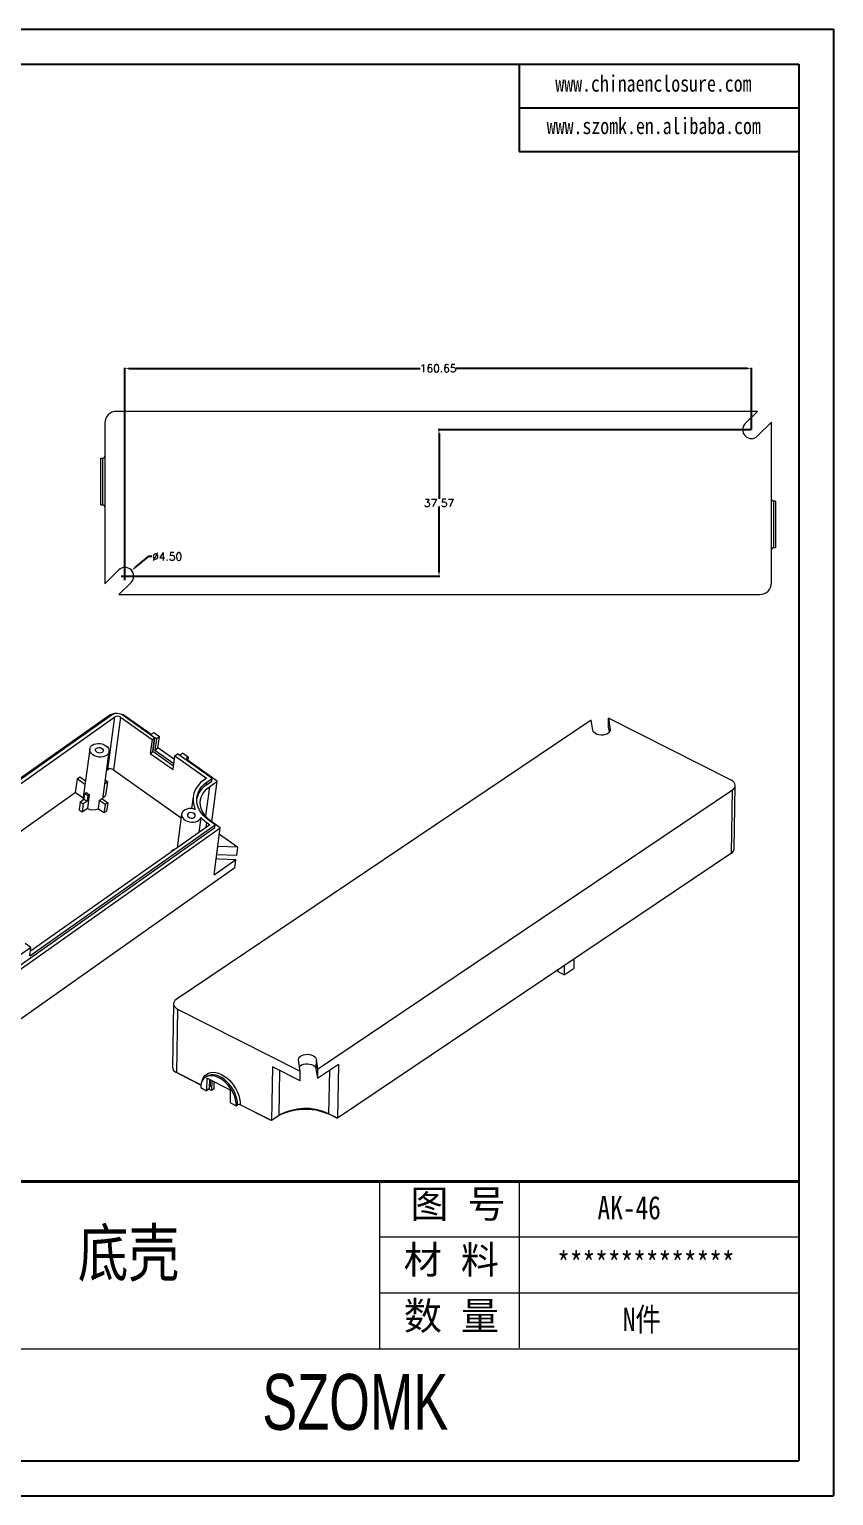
# Model space of a CAD drawing. Header units: inches. Extents: x 1561 to 2692, y 327 to 703.
# Drawn here: x 1886.4 to 2092.7, y 326.9 to 703.1 of the extents above; entities that cross this region are included whole.
import ezdxf

# ---------------------------------------------------------------- set-up
doc = ezdxf.new("R2010")
doc.units = ezdxf.units.IN
doc.header["$LTSCALE"] = 15
doc.layers.add('文字', color=81, linetype='Continuous')
doc.layers.add('粗实线', color=7, linetype='Continuous', lineweight=30)
doc.layers.add('细实线', color=3, linetype='Continuous', lineweight=9)
doc.styles.get("Standard").update_dxf_attribs({"font": 'txt', "bigfont": 'gbcbig.shx'})
doc.styles.add('宋体', font='', dxfattribs={"width": 0.8, "height": 3.5})
doc.styles.add('长仿宋', font='', dxfattribs={"width": 0.7, "height": 4})
doc.styles.get('宋体').set_extended_font_data('SimSun')
doc.styles.get('长仿宋').set_extended_font_data('SimSun')
doc.dimstyles.new('2.5', dxfattribs={"dimtxt": 2, "dimasz": 1, "dimexe": 0.18, "dimexo": 0.0625, "dimgap": 0.09, "dimtad": 0, "dimtih": 1, "dimtoh": 1, "dimzin": 0, "dimdsep": 46, "dimtxsty": 'Standard', "dimcen": 1, "dimadec": 0, "dimazin": 2, "dimtfac": 1, "dimtofl": 0, "dimtmove": 0, "dimatfit": 3, "dimfxl": 1, "dimtolj": 1, "dimtzin": 0, "dimarcsym": 0})

# ---------------------------------------------------------------- blocks, each defined once
blk = doc.blocks.new('*D143')
at = {"color": 0, "lineweight": -2}
for p, q in [((1910.91, 562.89), (1910.91, 616.33)), ((1911.91, 616.15), (1986.65, 616.15)), ((2070.57, 616.15), (1995.83, 616.15)), ((2071.57, 600.46), (2071.57, 616.33))]:
    blk.add_line(p, q, dxfattribs=at)
at = {"color": 0}
for points in [[(1911.91, 616.32), (1911.91, 615.99), (1910.91, 616.15)], [(2070.57, 616.32), (2070.57, 615.99), (2071.57, 616.15)]]:
    blk.add_solid(points, dxfattribs=at)
at = {"layer": 'Defpoints', "color": 0}
for p in [(2071.57, 616.15), (2071.57, 600.4), (1910.91, 562.83)]:
    blk.add_point(p, dxfattribs=at)
at = {"color": 0, "insert": (1991.24, 616.15), "char_height": 2, "attachment_point": 5}
blk.add_mtext('\\A1;160.65', dxfattribs=at)
blk = doc.blocks.new('*D144')
at = {"color": 0, "lineweight": -2}
for p, q in [((2071.5, 600.4), (1991.28, 600.4)), ((1991.46, 599.4), (1991.46, 582.7)), ((1991.46, 563.83), (1991.46, 580.52)), ((1910.98, 562.83), (1991.64, 562.83))]:
    blk.add_line(p, q, dxfattribs=at)
at = {"color": 0}
for points in [[(1991.29, 599.4), (1991.63, 599.4), (1991.46, 600.4)], [(1991.29, 563.83), (1991.63, 563.83), (1991.46, 562.83)]]:
    blk.add_solid(points, dxfattribs=at)
at = {"layer": 'Defpoints', "color": 0}
for p in [(1991.46, 600.4), (2071.57, 600.4), (1910.91, 562.83)]:
    blk.add_point(p, dxfattribs=at)
at = {"color": 0, "insert": (1991.46, 581.61), "char_height": 2, "attachment_point": 5}
blk.add_mtext('\\A1;37.57', dxfattribs=at)
blk = doc.blocks.new('*D145')
at = {"color": 0, "lineweight": -2}
for p, q in [((1916.85, 567.87), (1913.39, 564.93)), ((1917.85, 567.87), (1916.85, 567.87)), ((1909.91, 562.83), (1911.91, 562.83)), ((1910.91, 561.83), (1910.91, 563.83))]:
    blk.add_line(p, q, dxfattribs=at)
at = {"color": 0}
blk.add_solid([(1913.28, 565.06), (1913.5, 564.8), (1912.63, 564.28)], dxfattribs=at)
at = {"layer": 'Defpoints', "color": 0}
for p in [(1909.2, 561.37), (1912.63, 564.28)]:
    blk.add_point(p, dxfattribs=at)
at = {"color": 0, "insert": (1921.77, 567.87), "char_height": 2, "attachment_point": 5}
blk.add_mtext('\\A1;∅4.50', dxfattribs=at)

msp = doc.modelspace()

# ---------------------------------------------------------------- linework, layer by layer
for p, q in [((1560.568, 703.141), (2092.671, 703.141)), ((2092.671, 703.141), (2092.671, 326.907)), ((1569.526, 694.183), (2083.713, 694.183)), ((2012.049, 694.183), (2012.049, 671.789)), ((2083.713, 694.183), (2083.713, 335.865)), ((2012.049, 682.986), (2083.713, 682.986)), ((2012.049, 671.789), (2083.713, 671.789)), ((1569.526, 335.865), (2083.713, 335.865)), ((1560.568, 326.907), (2092.671, 326.907))]:
    msp.add_line(p, q)
at = {"color": 7, "linetype": 'Continuous', "lineweight": 15}
for p, q in [((1905.741, 602.112), (1905.741, 560.836)), ((2073.101, 605.112), (1908.741, 605.112)), ((2069.977, 601.987), (2073.101, 605.112)), ((2076.741, 602.388), (2073.158, 598.805)), ((2076.741, 561.112), (2076.741, 602.388)), ((1904.741, 581.112), (1904.741, 593.112)), ((1904.741, 593.112), (1905.241, 593.112)), ((1905.241, 581.112), (1905.241, 593.112)), ((1904.741, 581.112), (1905.241, 581.112)), ((2077.241, 582.112), (2077.241, 570.112)), ((2077.741, 582.112), (2077.241, 582.112)), ((2077.741, 582.112), (2077.741, 570.112)), ((2077.741, 570.112), (2077.241, 570.112)), ((1905.741, 560.836), (1909.323, 564.419)), ((1912.505, 561.237), (1909.381, 558.112)), ((1909.381, 558.112), (2073.741, 558.112)), ((1906.776, 527.035), (1868.135, 499.731)), ((1907.608, 527.223), (1868.417, 499.531)), ((1918.524, 521.388), (1910.42, 527.126)), ((1917.256, 522.455), (1910.994, 526.889)), ((1868.396, 498.474), (1908.344, 526.702)), ((1906.535, 513.212), (1908.344, 526.702)), ((1909.75, 526.653), (1907.942, 513.164)), ((1909.75, 526.653), (1917.854, 520.915)), ((2030.515, 525.858), (1924.077, 454.231)), ((2030.872, 523.289), (2030.515, 525.858)), ((2034.903, 523.953), (2034.948, 526.392)), ((2034.903, 523.953), (2035.077, 522.704)), ((2034.948, 526.392), (2035.357, 523.447)), ((2066.393, 510.449), (2034.948, 526.392)), ((1917.854, 520.915), (1917.378, 517.365)), ((1917.854, 520.915), (1918.524, 521.388)), ((1918.294, 522.667), (1917.959, 522.431)), ((1918.048, 517.838), (1918.524, 521.388)), ((1918.122, 517.785), (1918.596, 521.317)), ((1919.767, 521.624), (1918.294, 522.667)), ((1918.596, 521.317), (1918.506, 521.254)), ((1918.964, 521.056), (1918.583, 518.216)), ((1918.964, 521.056), (1918.596, 521.317)), ((1919.767, 521.624), (1918.964, 521.056)), ((1919.387, 518.784), (1919.767, 521.624)), ((1901.884, 518.488), (1900.13, 505.403)), ((1905.201, 505.597), (1906.84, 517.823)), ((1917.378, 517.365), (1918.048, 517.838)), ((1917.378, 517.365), (1923.272, 513.192)), ((1923.388, 514.057), (1918.048, 517.838)), ((1918.583, 518.216), (1919.387, 518.784)), ((1918.583, 518.216), (1923.48, 514.749)), ((1923.62, 515.787), (1919.387, 518.784)), ((1923.272, 513.192), (1923.748, 516.741)), ((1923.748, 516.741), (1924.417, 517.214)), ((1923.748, 516.741), (1931.851, 511.003)), ((1933.258, 510.954), (1924.417, 517.214)), ((1924.871, 516.893), (1925.661, 517.451)), ((1927.134, 516.407), (1925.661, 517.451)), ((1927.134, 516.407), (1926.8, 516.171)), ((1934.568, 510.196), (1926.833, 515.673)), ((1906.189, 512.967), (1906.535, 513.212)), ((1907.942, 513.164), (1925.332, 500.849)), ((1898.643, 510.849), (1898.167, 507.299)), ((1898.643, 510.849), (1899.312, 511.322)), ((1900.668, 509.415), (1898.643, 510.849)), ((1899.312, 511.322), (1900.784, 510.28)), ((1905.739, 509.609), (1906.41, 510.084)), ((1906.41, 510.084), (1905.855, 510.477)), ((1906.41, 510.084), (1905.934, 506.534)), ((1931.851, 511.003), (1931.182, 510.53)), ((1931.823, 509.298), (1933.162, 510.245)), ((1931.823, 509.298), (1931.919, 510.008)), ((1931.919, 510.008), (1933.258, 510.954)), ((1932.56, 508.777), (1934.568, 510.196)), ((1933.162, 510.245), (1933.258, 510.954)), ((1933.177, 499.816), (1934.568, 510.196)), ((1960.299, 436.356), (2066.736, 507.983)), ((2066.44, 491.724), (2066.736, 507.983)), ((2067.154, 492.828), (2067.45, 509.087)), ((1882.863, 496.485), (1898.167, 507.299)), ((1900.192, 505.865), (1898.167, 507.299)), ((1899.458, 504.928), (1899.172, 502.798)), ((1899.458, 504.928), (1900.462, 505.638)), ((1899.458, 504.928), (1900.195, 504.406)), ((1900.195, 504.406), (1899.909, 502.276)), ((1901.199, 505.116), (1900.195, 504.406)), ((1900.462, 505.638), (1900.653, 507.058)), ((1900.462, 505.638), (1901.199, 505.116)), ((1900.653, 507.058), (1901.021, 507.318)), ((1900.653, 507.058), (1901.389, 506.536)), ((1901.389, 506.536), (1901.199, 505.116)), ((1901.758, 506.796), (1901.282, 503.246)), ((1901.758, 506.796), (1901.389, 506.536)), ((1904.309, 505.282), (1904.023, 503.152)), ((1905.819, 504.212), (1904.309, 505.282)), ((1904.978, 505.755), (1906.489, 504.685)), ((1905.263, 506.059), (1905.934, 506.534)), ((1905.819, 504.212), (1905.534, 502.082)), ((1906.489, 504.685), (1905.819, 504.212)), ((1906.489, 504.685), (1906.203, 502.555)), ((1928.383, 506.254), (1927.975, 503.212)), ((1899.909, 502.276), (1899.172, 502.798)), ((1901.282, 503.246), (1899.909, 502.276)), ((1905.534, 502.082), (1904.023, 503.152)), ((1906.203, 502.555), (1905.534, 502.082)), ((1925.459, 501.795), (1924.301, 493.161)), ((1930.368, 500.925), (1929.854, 497.085)), ((1830.198, 424.981), (1933.969, 498.308)), ((1830.934, 424.459), (1935.375, 498.259)), ((1886.53, 465.429), (1934.064, 499.018)), ((1932.658, 499.066), (1886.684, 466.581)), ((1931.921, 499.588), (1932.658, 499.066)), ((1934.064, 499.018), (1932.591, 500.061)), ((1935.375, 498.259), (1933.165, 499.824)), ((1933.757, 486.189), (1935.375, 498.259)), ((1933.969, 498.308), (1934.064, 499.018)), ((1934.46, 491.332), (1934.746, 493.462)), ((1939.783, 493.287), (1934.746, 493.462)), ((1939.783, 493.287), (1935.148, 496.57)), ((1939.783, 493.287), (1939.498, 491.158)), ((1922.763, 492.214), (1922.743, 492.06)), ((1923.433, 492.687), (1922.763, 492.214)), ((1922.763, 492.214), (1922.862, 492.144)), ((1923.531, 492.617), (1923.433, 492.687)), ((1933.757, 486.189), (1939.354, 490.144)), ((1939.498, 491.158), (1934.46, 491.332)), ((1934.96, 490.296), (1939.354, 490.144)), ((1939.068, 488.015), (1939.354, 490.144)), ((2066.44, 491.724), (1965.416, 423.74)), ((1939.068, 488.015), (1829.03, 410.26)), ((1886.816, 467.559), (1884.138, 465.667)), ((1886.816, 467.559), (1885.342, 468.603)), ((1886.53, 465.429), (1886.816, 467.559)), ((2023.568, 462.873), (2023.525, 460.532)), ((2026.116, 462.275), (2026.159, 464.617)), ((2022.002, 461.304), (2022.011, 461.826)), ((2023.525, 460.532), (2022.002, 461.304)), ((2023.525, 460.532), (2026.116, 462.275)), ((1923.364, 453.127), (1923.067, 436.868)), ((1924.42, 451.765), (1924.124, 435.506)), ((1924.42, 451.765), (1955.866, 435.822)), ((1948.755, 436.966), (1948.503, 423.146)), ((1955.822, 433.383), (1948.755, 436.966)), ((1955.866, 435.822), (1955.457, 438.767)), ((1959.942, 438.925), (1959.897, 436.486)), ((1959.897, 436.486), (1960.254, 433.917)), ((1959.942, 438.925), (1960.299, 436.356)), ((1965.668, 437.561), (1960.254, 433.917)), ((1965.668, 437.561), (1965.416, 423.74)), ((1930.402, 432.323), (1924.124, 435.506)), ((1930.393, 432.271), (1924.757, 435.129)), ((1931.878, 434.472), (1931.554, 434.254)), ((1931.878, 434.472), (1931.837, 434.444)), ((1931.916, 434.073), (1931.857, 430.821)), ((1938.011, 430.983), (1931.916, 434.073)), ((1932.634, 431.344), (1932.676, 433.687)), ((1932.803, 433.624), (1932.771, 431.886)), ((1933.183, 433.43), (1933.137, 430.88)), ((1933.785, 431.316), (1933.817, 433.109)), ((1955.822, 433.383), (1955.866, 435.822)), ((1960.299, 436.356), (1960.254, 433.917)), ((1930.333, 431.594), (1931.857, 430.821)), ((1932.634, 431.344), (1931.857, 430.821)), ((1933.137, 430.88), (1932.456, 431.225)), ((1932.642, 431.799), (1932.771, 431.886)), ((1933.785, 431.316), (1933.137, 430.88)), ((1937.951, 427.731), (1938.011, 430.983)), ((1937.951, 427.731), (1939.475, 426.959)), ((1939.475, 426.959), (1939.799, 427.177)), ((1948.374, 423.155), (1940.257, 427.27)), ((1948.503, 423.146), (1940.504, 427.201)), ((1948.375, 423.211), (1948.374, 423.155)), ((1948.422, 423.187), (1948.374, 423.155)), ((1950.446, 424.453), (1948.503, 423.146)), ((1965.416, 423.74), (1963.131, 424.899)), ((1965.287, 423.749), (1963.763, 424.522)), ((1965.288, 423.805), (1965.287, 423.749)), ((1965.335, 423.782), (1965.287, 423.749))]:
    msp.add_line(p, q, dxfattribs=at)
at = {"color": 8, "linetype": 'Continuous', "lineweight": 15}
for p, q in [((2035.357, 523.447), (2035.353, 523.208)), ((1926.8, 516.171), (1926.725, 515.78)), ((1932.56, 508.777), (1931.557, 501.299)), ((1931.767, 498.437), (1931.921, 499.588)), ((1924.758, 435.184), (1924.757, 435.129)), ((1950.446, 424.453), (1950.656, 436.002)), ((1963.333, 435.989), (1963.131, 424.899)), ((1963.764, 424.578), (1963.763, 424.522))]:
    msp.add_line(p, q, dxfattribs=at)
at = {"color": 7, "linetype": 'Continuous', "lineweight": 15, "flags": 128}
for points in [[(2035.357, 523.447), (2035.335, 523.132), (2035.185, 522.83), (2034.914, 522.56), (2034.538, 522.336), (2034.08, 522.173), (2033.565, 522.079), (2033.025, 522.06), (2032.489, 522.117), (2031.99, 522.247), (2031.557, 522.442), (2031.213, 522.69), (2030.981, 522.979), (2030.872, 523.289)], [(1902.689, 516.973), (1902.321, 517.293), (1902.055, 517.656), (1901.905, 518.044), (1901.879, 518.438), (1901.977, 518.817), (1902.194, 519.164), (1902.52, 519.46), (1902.939, 519.69), (1903.429, 519.844), (1903.966, 519.913), (1904.523, 519.893), (1905.071, 519.787), (1905.584, 519.599), (1906.036, 519.338), (1906.404, 519.018), (1906.669, 518.655), (1906.819, 518.267), (1906.846, 517.873), (1906.748, 517.494), (1906.53, 517.147), (1906.204, 516.851), (1905.785, 516.621), (1905.295, 516.467), (1904.759, 516.399), (1904.202, 516.418), (1903.653, 516.524), (1903.14, 516.712), (1902.689, 516.973)], [(1903.693, 517.683), (1903.472, 517.903), (1903.371, 518.157), (1903.404, 518.412), (1903.567, 518.631), (1903.837, 518.787), (1904.178, 518.857), (1904.544, 518.832), (1904.885, 518.717), (1905.156, 518.525), (1905.319, 518.283), (1905.354, 518.024), (1905.254, 517.783), (1905.034, 517.593), (1904.723, 517.478), (1904.364, 517.455), (1904.004, 517.526), (1903.693, 517.683)], [(1927.134, 516.407), (1927, 515.807), (1926.926, 515.608)], [(1932.591, 500.061), (1931.808, 500.675), (1931.119, 501.34), (1930.533, 502.049), (1930.057, 502.793), (1929.697, 503.561), (1929.458, 504.346), (1929.342, 505.135), (1929.352, 505.921), (1929.486, 506.692), (1929.743, 507.439), (1930.121, 508.153), (1930.613, 508.825), (1931.215, 509.446), (1931.919, 510.008)], [(1933.165, 499.824), (1932.41, 500.421), (1931.753, 501.071), (1931.205, 501.766), (1930.774, 502.494), (1930.465, 503.245), (1930.284, 504.008), (1930.232, 504.773), (1930.311, 505.527), (1930.519, 506.26), (1930.854, 506.962), (1931.311, 507.621), (1931.882, 508.229), (1932.56, 508.777)], [(2066.736, 507.983), (2067.071, 508.26), (2067.306, 508.571), (2067.43, 508.905), (2067.441, 509.247), (2067.336, 509.585), (2067.12, 509.906), (2066.802, 510.198), (2066.393, 510.449)], [(1928.925, 503.003), (1928.395, 503.153), (1927.843, 503.22), (1927.295, 503.199), (1926.779, 503.092), (1926.32, 502.905), (1925.942, 502.646), (1925.662, 502.328), (1925.495, 501.968), (1925.449, 501.582), (1925.526, 501.191), (1925.723, 500.813), (1926.029, 500.467), (1926.43, 500.17), (1926.905, 499.938), (1927.432, 499.781), (1927.983, 499.707), (1928.533, 499.72), (1929.052, 499.82), (1929.517, 500.001), (1929.903, 500.254), (1930.191, 500.567), (1930.368, 500.925)], [(1927.267, 500.989), (1927.578, 500.833), (1927.938, 500.761), (1928.297, 500.784), (1928.608, 500.899), (1928.828, 501.09), (1928.928, 501.331), (1928.893, 501.59), (1928.73, 501.831), (1928.459, 502.023), (1928.118, 502.139), (1927.752, 502.164), (1927.411, 502.093), (1927.141, 501.938), (1926.979, 501.718), (1926.945, 501.464), (1927.046, 501.21), (1927.267, 500.989)], [(1934.319, 490.384), (1934.421, 490.361), (1934.96, 490.296)], [(1924.077, 454.231), (1923.742, 453.954), (1923.508, 453.642), (1923.383, 453.309), (1923.373, 452.967), (1923.478, 452.629), (1923.694, 452.308), (1924.012, 452.016), (1924.42, 451.765)], [(1955.457, 438.767), (1955.478, 439.082), (1955.629, 439.384), (1955.9, 439.654), (1956.276, 439.877), (1956.734, 440.041), (1957.248, 440.135), (1957.789, 440.154), (1958.324, 440.097), (1958.823, 439.967), (1959.257, 439.772), (1959.6, 439.523), (1959.833, 439.235), (1959.942, 438.925)], [(1955.692, 437.071), (1955.856, 437.215), (1956.231, 437.439), (1956.69, 437.602), (1957.204, 437.696), (1957.745, 437.715), (1958.28, 437.658), (1958.779, 437.528), (1959.213, 437.333), (1959.556, 437.085), (1959.788, 436.796), (1959.897, 436.486)], [(1924.757, 435.129), (1924.484, 435.296), (1924.394, 435.369)], [(1939.475, 426.959), (1939.437, 427.712), (1939.298, 428.499), (1939.061, 429.305), (1938.731, 430.109), (1938.315, 430.895), (1937.824, 431.645), (1937.267, 432.342), (1936.657, 432.97), (1936.008, 433.516), (1935.334, 433.967), (1934.651, 434.313), (1933.973, 434.547), (1933.317, 434.663), (1932.695, 434.659), (1932.123, 434.535), (1931.614, 434.293), (1931.177, 433.939), (1930.824, 433.481), (1930.562, 432.928), (1930.397, 432.295), (1930.333, 431.594)]]:
    msp.add_lwpolyline(points, dxfattribs=at)
at = {"color": 8, "linetype": 'Continuous', "lineweight": 15, "flags": 128}
for points in [[(1930.749, 433.348), (1930.827, 433.61), (1931.087, 434.191), (1931.438, 434.681), (1931.872, 435.07), (1932.381, 435.35), (1932.955, 435.515), (1933.582, 435.562), (1934.249, 435.489), (1934.942, 435.3), (1935.648, 434.996), (1936.352, 434.585), (1937.039, 434.075), (1937.696, 433.476), (1938.31, 432.8), (1938.867, 432.061), (1939.357, 431.275), (1939.77, 430.457), (1940.096, 429.623), (1940.33, 428.792), (1940.467, 427.979), (1940.504, 427.201)], [(1939.799, 427.177), (1939.761, 427.929), (1939.622, 428.717), (1939.385, 429.522), (1939.055, 430.327), (1938.639, 431.113), (1938.147, 431.863), (1937.59, 432.56), (1936.981, 433.188), (1936.332, 433.734), (1935.658, 434.185), (1934.975, 434.531), (1934.297, 434.765), (1933.641, 434.881), (1933.019, 434.877), (1932.447, 434.753), (1931.937, 434.511), (1931.878, 434.472)]]:
    msp.add_lwpolyline(points, dxfattribs=at)
at = {"color": 7, "linetype": 'Continuous', "lineweight": 15}
for centre, radius, start, end in [((1908.741, 602.112), 3, 90, 180), ((2071.567, 600.396), 2.25, 135, 315), ((1905.241, 593.612), 0.5, 270, 0), ((1905.241, 580.612), 0.5, 0, 90), ((2077.241, 582.612), 0.5, 180, 270), ((2077.241, 569.612), 0.5, 90, 180), ((1910.914, 562.828), 2.25, 315, 135), ((2073.741, 561.112), 3, 270, 0), ((1908.621, 524.206), 3.378, 88.48593, 123.12034), ((1908.939, 525.01), 2.583, 55.01558, 121.02607), ((1909.01, 525.595), 1.292, 55.01558, 121.02607), ((1908.837, 523.767), 3.795, 55.36608, 75.18642), ((1917.626, 522.984), 0.646, 235.01558, 301.02607), ((1926.963, 515.932), 0.29, 124.4632, 243.26664), ((1907.201, 512.105), 1.292, 55.01558, 121.02607), ((1934.277, 505.5), 5.906, 121.6023, 205.01154), ((1935.011, 504.418), 5.829, 123.15475, 166.6529), ((1902.884, 509.168), 2.625, 224.79685, 244.59701), ((1903.53, 507.095), 1.973, 293.25803, 317.23339), ((1902.758, 506.262), 3.357, 243.90998, 292.13168), ((1937.934, 508.141), 10.455, 223.64523, 234.89117), ((2065.767, 492.942), 1.392, 298.9262, 355.29487), ((1924.644, 437), 1.583, 184.80596, 250.80556), ((1940.175, 426.52), 0.757, 64.24891, 119.77748), ((1957.209, 412.69), 13.569, 64.12748, 119.89892), ((1957.12, 410.479), 15.535, 64.68226, 114.19121)]:
    msp.add_arc(centre, radius, start, end, dxfattribs=at)
at = {"layer": '粗实线', "color": 7, "lineweight": 40}
msp.add_line((2083.713, 407.529), (1868.722, 407.529), dxfattribs=at)
at = {"layer": '细实线', "color": 7}
for p, q in [((1976.217, 407.529), (1976.217, 364.531)), ((2012.049, 407.529), (2012.049, 364.833)), ((2083.713, 393.196), (1976.217, 393.196)), ((2083.713, 378.864), (1976.217, 378.864)), ((2083.713, 364.531), (1761.227, 364.531))]:
    msp.add_line(p, q, dxfattribs=at)

# ---------------------------------------------------------------- texts
at = {"layer": '文字', "color": 0, "attachment_point": 1, "style": '宋体'}
for s, insert, char_height, width in [('www.chinaenclosure.com', (2021.282, 691.347), 4.20427, 73.86491), ('www.szomk.en.alibaba.com', (2019.084, 680.46), 4.20427, 73.86491), ('{\\H1.111x;AK-46}', (2032.103, 403.785), 5.37477, 62.13839), ('底壳', (1898.804, 395.156), 11.9439, 152.69892), ('{\\H1.111x;**************}', (2021.764, 389.452), 5.37477, 62.13839), ('{\\H1.111x;N件}', (2038.604, 375.12), 5.37477, 62.13839)]:
    msp.add_mtext(s, dxfattribs=dict(at, insert=insert, char_height=char_height, width=width))
at = {"layer": '粗实线', "insert": (1946.149, 358.137), "char_height": 14.33272, "width": 160.72731, "attachment_point": 1, "style": '长仿宋'}
msp.add_mtext('{\\fSTXinwei|b0|i0|c134|p2;SZOMK}', dxfattribs=at)
at = {"layer": '细实线', "color": 7, "char_height": 7.16636, "attachment_point": 1}
for s, insert, width in [('{\\fSimSun|b0|i0|c134|p54;图 号}', (1984.098, 405.353), 35.83181), ('{\\fSimSun|b0|i0|c134|p54;材 料   }', (1982.399, 391.021), 35.83181), ('{\\fSimSun|b0|i0|c134|p54;数 量}', (1982.433, 376.617), 32.37853)]:
    msp.add_mtext(s, dxfattribs=dict(at, insert=insert, width=width))

# ---------------------------------------------------------------- dimensions: what is measured, and where the dimension line sits
dim = msp.add_linear_dim(base=(2071.567, 616.153), p1=(1910.914, 562.828), p2=(2071.567, 600.396), dimstyle='2.5')
dim.commit()
dim.dimension.update_dxf_attribs({"geometry": '*D143', "text_midpoint": (1991.241, 616.153)})
dim = msp.add_linear_dim(base=(1991.459, 600.396), p1=(1910.914, 562.828), p2=(2071.567, 600.396), angle=90, dimstyle='2.5')
dim.commit()
dim.dimension.update_dxf_attribs({"geometry": '*D144', "text_midpoint": (1991.459, 581.612)})
dim = msp.add_diameter_dim_2p(p1=(1909.199, 561.371), p2=(1912.629, 564.284), dimstyle='2.5')
dim.commit()
dim.dimension.update_dxf_attribs({"geometry": '*D145', "text_midpoint": (1921.774, 567.868), "dimtype": 163})

doc.saveas('drawing.dxf')
